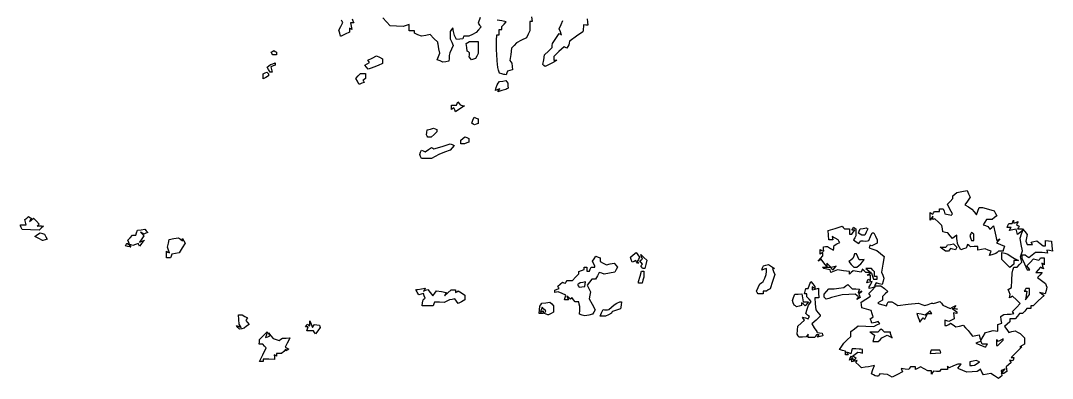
# Model space of a CAD drawing. Extents: x 0 to 4532, y 0 to 2620.
# Drawn here: x 793 to 1571, y 1022 to 1292 of the extents above; entities that cross this region are included whole.
import ezdxf

# ---------------------------------------------------------------- set-up
doc = ezdxf.new("R2010")
doc.units = 0
doc.layers.add('Layer_1', color=7, linetype='CONTINUOUS')

msp = doc.modelspace()

# ---------------------------------------------------------------- linework, layer by layer
at = {"layer": 'Layer_1', "color": 7}
for points in [[(1043.026156, 1293.225262), (1043.621658, 1291.673259), (1044.217246, 1290.121361), (1042.993642, 1290.121361), (1041.770039, 1290.121361), (1042.242234, 1287.651658), (1042.714345, 1285.181859), (1041.858735, 1285.710659), (1041.003239, 1286.239358), (1041.003239, 1284.753657), (1041.003239, 1283.267857), (1037.849638, 1281.694557), (1034.695952, 1280.121357), (1034.466345, 1280.121357), (1034.236739, 1280.121357), (1033.656345, 1282.340758), (1033.075951, 1284.560258), (1034.523633, 1287.462258), (1035.971344, 1290.364259), (1035.428339, 1291.24286), (1034.885448, 1292.12136)], [(1139.50066, 1294.118374), (1137.99087, 1289.839274), (1139.134282, 1288.461573), (1140.277665, 1287.083873), (1138.392086, 1285.000271), (1136.506366, 1282.916571), (1133.803672, 1281.518971), (1131.100978, 1280.121371), (1129.134669, 1280.121371), (1127.16836, 1280.121371), (1126.834977, 1279.15087), (1126.501679, 1278.18027), (1124.143168, 1277.900859), (1121.784657, 1277.621363), (1120.952773, 1279.121364), (1120.120776, 1280.621366), (1119.492562, 1283.569166), (1118.864262, 1286.517068), (1117.948275, 1285.069167), (1117.032259, 1283.621366), (1117.018085, 1280.918465), (1117.003912, 1278.215465), (1118.164416, 1275.668464), (1119.324921, 1273.121362), (1117.9559, 1270.371363), (1116.586822, 1267.621362), (1116.410791, 1266.621361), (1116.234759, 1265.62136), (1116.119389, 1263.440961), (1116.004019, 1261.26046), (1113.754018, 1260.901858), (1111.504017, 1260.54336), (1109.327122, 1261.45956), (1107.150227, 1262.375761), (1108.099323, 1264.871962), (1109.048335, 1267.36816), (1108.418731, 1270.724563), (1107.789015, 1274.081062), (1107.675345, 1274.851162), (1107.561676, 1275.621364), (1104.658459, 1278.459265), (1101.755271, 1281.297265), (1098.483465, 1280.683464), (1095.211773, 1280.069664), (1092.607951, 1281.256066), (1090.004159, 1282.442366), (1090.004159, 1283.281866), (1090.004159, 1284.121366), (1088.004145, 1284.121366), (1086.00416, 1284.121366), (1086.00416, 1286.596568), (1086.00416, 1289.071867), (1083.75416, 1288.302368), (1081.504159, 1287.532767), (1076.596649, 1287.731363), (1071.689167, 1287.929958), (1068.900952, 1290.913361), (1066.112765, 1293.896662)], [(1178.313746, 1294.611152), (1178.881753, 1291.111151), (1177.944562, 1291.111151), (1177.007456, 1291.111151), (1177.007456, 1287.658251), (1177.007456, 1284.205249), (1175.810356, 1281.577949), (1174.61337, 1278.950747), (1170.848563, 1277.030047), (1167.083755, 1275.109447), (1165.174649, 1273.060247), (1163.265543, 1271.011146), (1162.641467, 1266.457643), (1162.017363, 1261.904143), (1162.699747, 1260.799941), (1163.382245, 1259.695741), (1163.638214, 1257.295042), (1163.894182, 1254.894241), (1162.019971, 1254.404139), (1160.145788, 1253.91404), (1159.608083, 1252.512639), (1159.070294, 1251.111139), (1158.288896, 1251.227132), (1157.507469, 1251.343126), (1155.860085, 1251.780725), (1155.852375, 1251.788483), (1154.205077, 1252.225983), (1153.493184, 1254.422482), (1152.781376, 1256.618885), (1152.433083, 1261.618884), (1152.08479, 1266.618886), (1151.978207, 1269.618889), (1151.871624, 1272.618889), (1151.972254, 1276.868889), (1152.072884, 1281.118892), (1153.036381, 1281.118892), (1153.999877, 1281.118892), (1153.999877, 1283.118894), (1153.999877, 1285.118893), (1154.999884, 1285.118893), (1155.999862, 1285.118893), (1155.999862, 1286.290194), (1155.999862, 1287.461394), (1157.59727, 1289.226593), (1159.194764, 1290.991694), (1155.847273, 1291.620095), (1152.499867, 1292.248497)], [(1220.283665, 1293.111578), (1220.544169, 1290.739677), (1220.804673, 1288.367877), (1219.182178, 1288.489682), (1217.559768, 1288.611571), (1217.436745, 1287.11157), (1217.313438, 1285.611568), (1217.161217, 1284.531069), (1217.008997, 1283.45057), (1212.258979, 1280.107668), (1207.50899, 1276.764767), (1207.183998, 1276.529775), (1206.858893, 1276.294867), (1206.655648, 1274.953167), (1206.452688, 1273.611566), (1205.661708, 1272.345267), (1204.8707, 1271.078965), (1203.951906, 1271.646764), (1203.033112, 1272.214567), (1199.02101, 1268.502464), (1195.008908, 1264.790264), (1195.008908, 1263.450962), (1195.008908, 1262.111563), (1196.258902, 1262.096539), (1197.508896, 1262.081516), (1195.008908, 1260.636115), (1192.508891, 1259.190616), (1190.508906, 1258.255315), (1188.508893, 1257.320015), (1187.689198, 1258.085217), (1186.86939, 1258.850515), (1187.537686, 1262.412617), (1188.205897, 1265.974719), (1191.079605, 1268.792819), (1193.953285, 1271.611019), (1193.981632, 1273.128922), (1194.009978, 1274.646722), (1196.563569, 1278.404723), (1199.117274, 1282.162722), (1200.060588, 1281.579723), (1201.003987, 1280.996724), (1200.110279, 1283.347122), (1199.216685, 1285.697424), (1200.545766, 1288.858324), (1201.87479, 1292.019126)]]:
    msp.add_lwpolyline(points, dxfattribs=at)
for points in [[(1132.261568, 1263.428288), (1131.377073, 1264.618887), (1131.472033, 1266.118886), (1131.566994, 1267.618887), (1130.65849, 1268.255189), (1129.749986, 1268.891488), (1129.437891, 1271.73499), (1129.125796, 1274.578489), (1130.31289, 1275.333389), (1131.500096, 1276.08829), (1134.750104, 1276.103313), (1138.000083, 1276.118337), (1138.000083, 1271.552637), (1138.000083, 1266.986835), (1137.027884, 1265.170235), (1136.055685, 1263.353634), (1134.601001, 1262.795433), (1133.146289, 1262.237234), (1132.261908, 1263.427735)], [(982.542423, 1267.049775), (981.967131, 1267.980676), (982.983437, 1268.608777), (983.999743, 1269.236875), (984.99975, 1268.618877), (985.999728, 1268.000876), (985.999728, 1267.059875), (985.999728, 1266.118875), (984.558735, 1266.118875), (983.117743, 1266.118875)], [(1053.838462, 1256.813183), (1052.59425, 1258.312485), (1054.318056, 1259.277084), (1056.041861, 1260.241785), (1055.488056, 1261.137785), (1054.934364, 1262.033687), (1058.105654, 1263.673686), (1061.276971, 1265.313585), (1063.638374, 1264.237687), (1065.999748, 1263.161785), (1065.999748, 1261.359585), (1065.999748, 1259.557385), (1062.749769, 1258.173584), (1059.499761, 1256.789885), (1057.29126, 1256.051984), (1055.082645, 1255.313984)], [(975.999747, 1249.976682), (975.999747, 1251.904882), (977.401933, 1252.442983), (978.804233, 1252.981084), (979.401946, 1252.383283), (979.999745, 1251.785583), (979.999745, 1250.987384), (979.999745, 1250.189283), (977.999732, 1249.118881), (975.999747, 1248.048482)], [(980.055928, 1255.013883), (979.041748, 1256.908884), (980.270737, 1257.858683), (981.499726, 1258.808383), (983.249724, 1259.432286), (984.99975, 1260.056084), (984.99975, 1259.194485), (984.99975, 1258.332886), (983.38624, 1257.713685), (981.772845, 1257.094584), (982.292634, 1255.106684), (982.812536, 1253.118882), (981.941336, 1253.118882), (981.070136, 1253.118882)], [(1046.95526, 1246.202081), (1045.840365, 1248.285282), (1047.575055, 1250.202082), (1049.309745, 1252.118884), (1051.15476, 1252.118884), (1052.999747, 1252.118884), (1052.999747, 1250.177882), (1052.999747, 1248.236881), (1051.983469, 1247.608783), (1050.967163, 1246.980682), (1051.477655, 1246.154581), (1051.98826, 1245.328479), (1050.412253, 1244.723679), (1048.836161, 1244.118879), (1048.453143, 1244.118879), (1048.070154, 1244.118879)], [(1153.644582, 1239.353078), (1154.327874, 1240.458778), (1152.776982, 1239.863678), (1151.226175, 1239.268478), (1151.757388, 1241.443679), (1152.288686, 1243.618879), (1153.174796, 1244.75818), (1154.060879, 1245.897382), (1156.554177, 1246.374081), (1159.047475, 1246.850682), (1159.726288, 1245.752381), (1160.405101, 1244.65408), (1160.538613, 1242.844079), (1160.671841, 1241.03418), (1159.803249, 1240.49738), (1158.934742, 1239.96058), (1155.947931, 1239.103978), (1152.961234, 1238.247379)], [(1120.355882, 1224.633175), (1119.790171, 1226.107376), (1118.894962, 1225.554076), (1117.99978, 1225.000874), (1117.99978, 1226.559873), (1117.99978, 1228.118875), (1119.916483, 1228.118875), (1121.833073, 1228.118875), (1122.340276, 1229.368875), (1122.847479, 1230.618875), (1123.673666, 1229.484577), (1124.499767, 1228.350276), (1126.106784, 1227.984575), (1127.713689, 1227.618875), (1124.317669, 1225.388974), (1120.921564, 1223.159074)], [(1134.284967, 1213.961372), (1133.251568, 1214.618871), (1134.087278, 1216.852173), (1134.922989, 1219.085574), (1136.46138, 1218.495273), (1137.999771, 1217.904872), (1137.999771, 1216.118872), (1137.999771, 1214.332872), (1136.659068, 1213.818369), (1135.318394, 1213.30387)], [(1099.618968, 1204.925967), (1099.120184, 1205.733169), (1099.401947, 1207.652568), (1099.683711, 1209.572069), (1102.0918, 1210.17777), (1104.499918, 1210.78337), (1105.749912, 1210.34417), (1106.999906, 1209.904871), (1106.999906, 1209.050868), (1106.999906, 1208.196769), (1104.811303, 1206.157867), (1102.622815, 1204.118866), (1101.370411, 1204.118866), (1100.117922, 1204.118866)], [(1094.638182, 1189.618864), (1094.062579, 1191.118863), (1094.660179, 1192.676365), (1095.257864, 1194.233765), (1096.681169, 1193.687565), (1098.104558, 1193.141465), (1100.508168, 1194.716364), (1102.911778, 1196.291265), (1103.779464, 1195.755066), (1104.647064, 1195.218765), (1110.818175, 1197.139465), (1116.989285, 1199.060167), (1118.537683, 1198.465966), (1120.08608, 1197.871765), (1118.513276, 1196.133865), (1116.940473, 1194.395864), (1112.720166, 1192.677765), (1108.499774, 1190.959663), (1105.668784, 1189.539264), (1102.837681, 1188.118862), (1099.025676, 1188.118862), (1095.213757, 1188.118862)], [(1124.99977, 1200.496466), (1124.99977, 1201.873968), (1126.487081, 1203.108267), (1127.974278, 1204.342667), (1129.487072, 1203.762169), (1130.999781, 1203.181667), (1130.999781, 1201.757266), (1130.999781, 1200.332867), (1129.417992, 1199.725867), (1127.836174, 1199.118867), (1126.417972, 1199.118867), (1124.99977, 1199.118867)], [(1524.329494, 1116.535524), (1524.961694, 1118.182924), (1522.680192, 1119.050422), (1520.398698, 1119.917824), (1517.699293, 1119.401822), (1514.999887, 1118.885723), (1514.999887, 1120.298823), (1514.999887, 1121.711824), (1512.249883, 1121.609011), (1509.499879, 1121.506113), (1508.366701, 1122.338014), (1507.233494, 1123.169912), (1506.701289, 1121.783211), (1506.169198, 1120.396412), (1504.071389, 1119.847913), (1501.973694, 1119.299313), (1500.782972, 1121.459112), (1499.592392, 1123.618914), (1499.448392, 1124.618912), (1499.304392, 1125.618913), (1499.152172, 1127.991314), (1498.999951, 1130.363814), (1497.385336, 1129.023814), (1495.77075, 1127.683815), (1494.06194, 1129.794016), (1492.353243, 1131.904215), (1490.426534, 1132.271815), (1488.499938, 1132.639315), (1488.170836, 1135.129116), (1487.841648, 1137.618916), (1485.190545, 1140.118919), (1482.539442, 1142.618918), (1481.76975, 1142.368931), (1480.999945, 1142.118943), (1480.985772, 1143.368946), (1480.971599, 1144.618946), (1480.002206, 1143.118944), (1479.032814, 1141.618946), (1479.018641, 1144.427944), (1479.004467, 1147.236946), (1479.935394, 1146.661646), (1480.866292, 1146.086346), (1481.494393, 1147.102646), (1482.122494, 1148.118946), (1484.06349, 1148.118946), (1486.004485, 1148.118946), (1486.004485, 1149.118933), (1486.004485, 1150.118934), (1487.437088, 1150.118934), (1488.86969, 1150.118934), (1489.469472, 1148.229333), (1490.069199, 1146.339732), (1492.513288, 1145.872531), (1494.95749, 1145.405231), (1495.353292, 1145.801132), (1495.749093, 1146.196931), (1493.885398, 1149.852534), (1492.02159, 1153.508233), (1494.013099, 1155.628036), (1496.004495, 1157.747835), (1496.004495, 1158.810935), (1496.004495, 1159.874036), (1497.522788, 1161.134135), (1499.041082, 1162.394136), (1502.931096, 1163.105536), (1506.821081, 1163.816836), (1507.971182, 1161.292535), (1509.121397, 1158.768336), (1507.054288, 1155.972335), (1504.987093, 1153.176435), (1507.7458, 1151.462134), (1510.504478, 1149.747734), (1512.188598, 1147.694931), (1513.87269, 1145.642131), (1514.913884, 1148.380533), (1515.954993, 1151.118932), (1517.229705, 1151.103908), (1518.504502, 1151.088885), (1522.863282, 1149.785384), (1527.221996, 1148.481883), (1528.253096, 1146.639485), (1529.284196, 1144.796984), (1527.453195, 1143.458183), (1525.622195, 1142.119283), (1523.553887, 1142.119283), (1521.485587, 1142.119283), (1520.222383, 1140.096582), (1518.95918, 1138.07388), (1520.731883, 1137.419482), (1522.5045, 1136.76518), (1523.178296, 1135.75648), (1523.852091, 1134.747879), (1525.346095, 1135.987881), (1526.840194, 1137.22778), (1527.995996, 1131.660078), (1529.151897, 1126.092376), (1530.328196, 1126.797778), (1531.504498, 1127.503177), (1530.238295, 1125.939277), (1528.972095, 1124.375377), (1532.040498, 1123.104375), (1535.108799, 1121.833475), (1534.556599, 1120.394575), (1534.004497, 1118.955674), (1534.004497, 1118.537476), (1534.004497, 1118.119275), (1532.204497, 1118.119275), (1530.404496, 1118.119275), (1529.454495, 1117.231673), (1528.504495, 1116.344074), (1526.103195, 1115.616273), (1523.701997, 1114.888475), (1524.334095, 1116.535875)], [(793.516765, 1135.950724), (792.999668, 1137.282523), (792.999668, 1137.700724), (792.999668, 1138.118922), (795.116299, 1138.118922), (797.23293, 1138.118922), (796.719547, 1140.082125), (796.206164, 1142.045424), (797.559112, 1143.168225), (798.912061, 1144.291124), (799.97219, 1143.635924), (801.032291, 1142.980724), (800.324027, 1141.799824), (799.615762, 1140.618925), (801.145139, 1141.856424), (802.674516, 1143.093926), (804.846252, 1140.782223), (807.017988, 1138.470524), (806.258841, 1137.711422), (805.499695, 1136.952224), (806.499673, 1137.154023), (807.499679, 1137.355736), (808.821107, 1137.237333), (810.142534, 1137.11893), (808.588949, 1135.565328), (807.035364, 1134.011726), (800.534613, 1134.315328), (794.033861, 1134.618928)], [(1527.577594, 1024.193104), (1524.655294, 1025.999993), (1521.919798, 1025.452906), (1519.184279, 1024.905791), (1518.022386, 1027.076903), (1516.860379, 1029.247988), (1515.680202, 1028.353883), (1514.499884, 1027.459808), (1510.562985, 1027.245508), (1506.626086, 1027.031209), (1503.562995, 1028.247698), (1500.499876, 1029.464214), (1500.107391, 1029.767408), (1499.714877, 1030.070715), (1500.979782, 1031.59482), (1502.244799, 1033.119009), (1501.090191, 1033.119009), (1499.935696, 1033.119009), (1496.549286, 1031.704095), (1493.162989, 1030.28921), (1492.581489, 1030.870823), (1491.999876, 1031.452322), (1491.999876, 1030.285695), (1491.999876, 1029.119011), (1489.558877, 1029.119011), (1487.117878, 1029.119011), (1486.601292, 1028.283017), (1486.084593, 1027.446995), (1483.792186, 1027.63153), (1481.499892, 1027.815782), (1480.76518, 1026.717385), (1480.030468, 1025.618903), (1480.016295, 1026.868897), (1480.002121, 1028.118891), (1478.616433, 1028.118891), (1477.230716, 1028.118891), (1474.446724, 1029.563285), (1471.662733, 1031.007594), (1469.83243, 1030.028082), (1468.002127, 1029.048485), (1468.002127, 1030.083698), (1468.002127, 1031.118883), (1466.061131, 1031.118883), (1464.120107, 1031.118883), (1463.442711, 1030.022782), (1462.765316, 1028.926709), (1459.987419, 1029.334388), (1457.209522, 1029.742095), (1457.662725, 1028.561096), (1458.115815, 1027.380097), (1454.238614, 1025.359193), (1450.361412, 1023.338288), (1448.580007, 1024.33529), (1446.798517, 1025.332207), (1443.842717, 1025.536868), (1440.886918, 1025.74153), (1440.385526, 1024.930226), (1439.884105, 1024.118921), (1438.6931, 1024.133095), (1437.502123, 1024.147268), (1436.116803, 1025.024591), (1434.731625, 1025.901886), (1435.817124, 1029.015887), (1436.902624, 1032.129774), (1434.7024, 1031.633683), (1432.502119, 1031.137478), (1429.85042, 1030.711175), (1427.198807, 1030.284788), (1425.078321, 1032.260367), (1422.957807, 1034.235888), (1423.481309, 1035.083079), (1424.004897, 1035.930185), (1422.003495, 1035.406768), (1420.002121, 1034.883378), (1420.002121, 1036.059076), (1420.002121, 1037.234689), (1419.013594, 1036.623795), (1418.025011, 1036.012787), (1418.662495, 1037.674173), (1419.300121, 1039.335588), (1420.212593, 1037.705071), (1421.125009, 1036.074582), (1422.170314, 1036.720683), (1423.215618, 1037.366671), (1421.858899, 1038.26069), (1420.502096, 1039.154681), (1422.502109, 1040.683576), (1424.502122, 1042.212471), (1426.25212, 1041.75819), (1428.002117, 1041.303881), (1428.002117, 1042.710291), (1428.002117, 1044.116673), (1426.752123, 1044.272862), (1425.5021, 1044.429051), (1422.812418, 1044.55746), (1420.122707, 1044.68587), (1419.621995, 1042.771491), (1419.121396, 1040.857084), (1417.509814, 1041.475576), (1415.898204, 1042.093982), (1416.509213, 1041.105371), (1417.120107, 1040.116873), (1416.061112, 1040.116873), (1415.002116, 1040.116873), (1415.002116, 1041.500294), (1415.002116, 1042.883573), (1412.851498, 1043.445995), (1410.700993, 1044.008389), (1412.331992, 1046.497691), (1413.963105, 1048.986992), (1416.482595, 1051.506483), (1419.002114, 1054.025974), (1419.002114, 1055.883376), (1419.002114, 1057.740778), (1421.785312, 1059.798476), (1424.568595, 1061.856175), (1430.485409, 1061.649812), (1436.402224, 1061.443167), (1438.687006, 1062.628474), (1440.971816, 1063.813867), (1440.338499, 1064.447268), (1439.705211, 1065.080585), (1437.362999, 1064.492679), (1435.020702, 1063.904887), (1434.3657, 1065.611883), (1433.710698, 1067.318774), (1434.8877, 1068.046275), (1436.064617, 1068.773676), (1435.208412, 1071.088276), (1434.352207, 1073.402977), (1430.927104, 1074.509977), (1427.502114, 1075.616978), (1427.197616, 1077.751778), (1426.893203, 1079.886579), (1430.453916, 1082.087181), (1434.014601, 1084.287779), (1433.403621, 1085.276379), (1432.792613, 1086.265081), (1435.147297, 1088.81518), (1437.502123, 1091.365381), (1435.252123, 1090.673781), (1433.002122, 1089.982181), (1433.002122, 1090.616714), (1433.002122, 1091.249816), (1434.115599, 1093.330316), (1435.229105, 1095.410915), (1433.190399, 1094.877815), (1431.151721, 1094.344717), (1431.681715, 1095.725717), (1432.211709, 1097.106816), (1433.106919, 1096.553516), (1434.0021, 1096.000315), (1434.0021, 1098.059317), (1434.0021, 1100.118316), (1432.752106, 1100.13334), (1431.502112, 1100.148364), (1433.002122, 1101.117762), (1434.502103, 1102.087163), (1432.452115, 1102.102186), (1430.402099, 1102.11721), (1429.0771, 1103.36721), (1427.752101, 1104.61721), (1427.3527, 1103.54401), (1426.953298, 1102.470809), (1423.9685, 1102.908808), (1420.983816, 1103.346908), (1419.492905, 1102.109607), (1418.002107, 1100.872307), (1418.002107, 1101.858809), (1418.002107, 1102.845408), (1413.512991, 1103.460708), (1409.02379, 1104.07601), (1406.579616, 1103.146708), (1404.135413, 1102.217409), (1403.81541, 1103.177209), (1403.495492, 1104.137009), (1401.11351, 1104.595709), (1398.7315, 1105.05451), (1398.200088, 1105.585811), (1397.668791, 1106.117211), (1400.63539, 1106.117211), (1403.602103, 1106.117211), (1404.644516, 1105.074809), (1405.6869, 1104.032411), (1406.901603, 1105.496109), (1408.116391, 1106.959909), (1406.208305, 1106.460909), (1404.300305, 1105.961909), (1402.651192, 1107.61101), (1401.002108, 1109.260111), (1400.970077, 1107.93861), (1400.938045, 1106.617209), (1398.882643, 1109.372411), (1396.827156, 1112.127512), (1395.664242, 1111.450511), (1394.501442, 1110.77341), (1396.251439, 1112.774013), (1398.001436, 1114.774712), (1398.001436, 1116.005014), (1398.001436, 1117.235214), (1397.00143, 1116.617213), (1396.001452, 1115.999214), (1396.001452, 1117.665122), (1396.001452, 1119.331123), (1397.377134, 1118.803224), (1398.752845, 1118.275322), (1398.62727, 1119.922124), (1398.501695, 1121.568923), (1400.001705, 1121.637919), (1401.501686, 1121.706914), (1403.751687, 1120.297012), (1406.001688, 1118.887013), (1406.126696, 1119.502012), (1406.251704, 1120.117012), (1406.376712, 1121.337511), (1406.50172, 1122.557912), (1408.68023, 1123.644114), (1410.858826, 1124.730215), (1410.18024, 1125.673614), (1409.501739, 1126.617015), (1407.248139, 1127.877716), (1404.994623, 1129.138416), (1405.24804, 1127.877716), (1405.501741, 1126.617015), (1404.001731, 1126.617015), (1402.501721, 1126.617015), (1402.204424, 1130.148616), (1401.907041, 1133.680317), (1407.204428, 1135.320917), (1412.501731, 1136.961618), (1413.451734, 1136.039318), (1414.401738, 1135.117018), (1416.201738, 1135.117018), (1418.001739, 1135.117018), (1418.001739, 1133.117016), (1418.001739, 1131.117017), (1418.879346, 1131.117017), (1419.756839, 1131.117017), (1421.001731, 1132.617015), (1422.246622, 1134.117017), (1421.065142, 1134.117017), (1419.883746, 1134.117017), (1420.511847, 1135.133317), (1421.139948, 1136.149617), (1422.070846, 1135.574317), (1423.001744, 1134.999017), (1422.987571, 1132.308016), (1422.973397, 1129.617015), (1422.054802, 1128.164914), (1421.136093, 1126.712815), (1423.178909, 1125.281914), (1425.221697, 1123.851114), (1425.862809, 1124.877614), (1426.504006, 1125.904014), (1428.50402, 1125.873003), (1430.504004, 1125.841992), (1431.632704, 1125.979103), (1432.761404, 1126.116215), (1434.003999, 1129.116215), (1435.246623, 1132.116215), (1435.87532, 1132.106294), (1436.504016, 1132.096373), (1437.75401, 1129.404771), (1439.004004, 1126.713271), (1439.004004, 1125.447769), (1439.004004, 1124.182368), (1437.044498, 1123.133668), (1435.08502, 1122.084968), (1434.294522, 1122.348477), (1433.503996, 1122.611985), (1433.269004, 1121.611985), (1433.034012, 1120.611986), (1435.837704, 1119.611985), (1438.641509, 1118.611984), (1441.398912, 1116.408183), (1444.156399, 1114.204282), (1443.260708, 1108.286382), (1442.365016, 1102.368479), (1443.182812, 1100.157678), (1444.000721, 1097.946779), (1443.395807, 1095.537077), (1442.791007, 1093.127276), (1440.506622, 1093.700677), (1438.222209, 1094.274077), (1437.554111, 1093.192977), (1436.886013, 1092.111976), (1439.310118, 1092.111976), (1441.734307, 1092.111976), (1444.429121, 1089.992176), (1447.124019, 1087.872476), (1445.064025, 1085.953276), (1443.004002, 1084.034072), (1443.004002, 1082.622674), (1443.004002, 1081.211374), (1441.26231, 1080.236672), (1439.520703, 1079.261973), (1440.012316, 1078.827671), (1440.504014, 1078.393372), (1443.276015, 1077.728072), (1446.047902, 1077.062871), (1446.632917, 1078.587373), (1447.218016, 1080.111973), (1448.646225, 1080.111973), (1450.074405, 1080.111973), (1452.289227, 1078.736971), (1454.504022, 1077.361972), (1462.372122, 1078.167272), (1470.240222, 1078.972672), (1472.622119, 1078.067073), (1475.004016, 1077.161472), (1477.538728, 1078.125172), (1480.073413, 1079.088873), (1480.788736, 1078.902268), (1481.50403, 1078.715663), (1483.927823, 1079.536364), (1486.351616, 1080.357065), (1487.427818, 1078.972363), (1488.50402, 1077.587565), (1491.311114, 1076.345162), (1494.118321, 1075.102762), (1496.181831, 1076.207163), (1498.245425, 1077.311464), (1497.61242, 1076.287462), (1496.979528, 1075.263361), (1498.241825, 1074.831163), (1499.504036, 1074.398961), (1497.504023, 1074.705764), (1495.504038, 1075.012464), (1497.254036, 1073.701961), (1499.004033, 1072.391462), (1499.004033, 1071.751761), (1499.004033, 1071.111962), (1497.754039, 1071.361949), (1496.504016, 1071.611937), (1496.806218, 1069.425035), (1497.108335, 1067.238134), (1495.128618, 1066.178634), (1493.148929, 1065.119136), (1491.576437, 1065.722547), (1490.00403, 1066.325933), (1490.00403, 1064.218938), (1490.00403, 1062.111945), (1490.754021, 1062.126118), (1491.50404, 1062.140291), (1492.941914, 1063.050099), (1494.379732, 1063.959908), (1496.337226, 1062.588902), (1498.294634, 1061.217812), (1501.045234, 1061.767904), (1503.79572, 1062.317995), (1505.649834, 1060.364215), (1507.504033, 1058.410293), (1509.19643, 1056.315801), (1510.888941, 1054.221309), (1513.376938, 1054.672415), (1515.864823, 1055.123605), (1516.533941, 1053.015564), (1517.202946, 1050.907579), (1519.008332, 1053.876361), (1520.813747, 1056.845115), (1523.658939, 1057.636406), (1526.504037, 1058.427613), (1528.254037, 1058.205943), (1530.004037, 1057.984274), (1530.004037, 1060.440184), (1530.004037, 1062.89598), (1531.52764, 1063.480682), (1533.05124, 1064.0653), (1532.59684, 1066.571374), (1532.142339, 1069.077474), (1533.323238, 1069.810176), (1534.504039, 1070.542875), (1537.004041, 1070.696371), (1539.50404, 1070.849868), (1540.813041, 1070.979864), (1542.122041, 1071.109975), (1541.598742, 1071.956675), (1541.07554, 1072.803376), (1544.006542, 1075.801377), (1546.937643, 1078.799379), (1544.052143, 1081.563879), (1541.166541, 1084.328479), (1540.018441, 1083.618879), (1538.870242, 1082.909279), (1539.094831, 1084.25958), (1539.31942, 1085.60998), (1538.516022, 1087.46088), (1537.71262, 1089.311782), (1538.970722, 1090.089382), (1540.22882, 1090.86688), (1540.468518, 1096.238482), (1540.708329, 1101.609984), (1541.42353, 1103.859985), (1542.13883, 1106.109985), (1543.416431, 1106.109985), (1544.694032, 1106.109985), (1546.439131, 1108.038288), (1548.184332, 1109.966687), (1547.572732, 1111.893387), (1546.96123, 1113.820088), (1547.809532, 1116.11309), (1548.657732, 1118.40609), (1547.710932, 1123.19459), (1546.764132, 1127.982992), (1547.887032, 1131.204193), (1549.009931, 1134.425296), (1546.964031, 1132.573795), (1544.91813, 1130.722295), (1544.384531, 1132.762895), (1543.850931, 1134.803395), (1541.27883, 1134.311694), (1538.70683, 1133.819994), (1539.414429, 1134.964995), (1540.12203, 1136.109994), (1538.594428, 1136.109994), (1537.066828, 1136.109994), (1537.642429, 1137.609996), (1538.218029, 1139.109997), (1539.52773, 1139.109997), (1540.837331, 1139.109997), (1541.341731, 1140.359997), (1541.84613, 1141.609997), (1541.925132, 1140.391396), (1542.004134, 1139.172796), (1543.668133, 1139.811297), (1545.332233, 1140.449898), (1544.651835, 1139.348998), (1543.971534, 1138.248197), (1545.004134, 1137.609996), (1546.036733, 1136.971795), (1545.461433, 1136.040894), (1544.886133, 1135.109996), (1546.722834, 1135.109996), (1548.559634, 1135.109996), (1550.375435, 1132.989394), (1552.191136, 1130.868693), (1551.700635, 1128.302694), (1551.210136, 1125.736792), (1551.714136, 1124.423393), (1552.218136, 1123.10999), (1554.170136, 1123.10999), (1556.122136, 1123.10999), (1555.574437, 1123.996291), (1555.026636, 1124.882591), (1557.173938, 1125.444191), (1559.321239, 1126.005692), (1561.797538, 1124.057791), (1564.27384, 1122.109992), (1565.139039, 1122.109992), (1566.004139, 1122.109992), (1566.004139, 1124.17959), (1566.004139, 1126.249092), (1568.25414, 1125.929593), (1570.504141, 1125.609993), (1570.811743, 1121.906292), (1571.119341, 1118.202591), (1569.08224, 1118.594991), (1567.045042, 1118.987289), (1567.274648, 1117.798591), (1567.504141, 1116.60999), (1565.504139, 1116.92539), (1563.50414, 1117.24069), (1561.004138, 1117.170703), (1558.504138, 1117.100715), (1555.916936, 1115.195615), (1553.329635, 1113.290514), (1551.916935, 1114.184814), (1550.504136, 1115.079113), (1549.254136, 1115.094137), (1548.004134, 1115.109161), (1548.004134, 1114.054258), (1548.004134, 1112.999458), (1550.029134, 1108.554259), (1552.054135, 1104.109156), (1553.151537, 1104.109156), (1554.249036, 1104.109156), (1552.997837, 1105.616757), (1551.746635, 1107.124358), (1554.359737, 1109.737457), (1556.972836, 1112.350559), (1558.987539, 1111.82376), (1561.002139, 1111.296958), (1561.562138, 1112.203058), (1562.122139, 1113.109159), (1563.56314, 1113.109159), (1565.004139, 1113.109159), (1565.004139, 1110.550159), (1565.004139, 1107.991156), (1564.09744, 1108.551557), (1563.190639, 1109.111958), (1563.754938, 1106.954157), (1564.31914, 1104.796456), (1563.29534, 1105.429157), (1562.27144, 1106.061958), (1560.482838, 1104.085557), (1558.694139, 1102.109157), (1561.004138, 1102.109157), (1563.314139, 1102.109157), (1561.582539, 1100.195756), (1559.850839, 1098.282356), (1562.878939, 1096.043654), (1565.906939, 1093.804952), (1566.454641, 1092.377551), (1567.00234, 1090.950253), (1566.38714, 1088.499151), (1565.772039, 1086.048052), (1563.63804, 1086.598552), (1561.504138, 1087.149051), (1563.195438, 1085.92125), (1564.88664, 1084.693451), (1560.779038, 1080.901349), (1556.671338, 1077.109147), (1555.837736, 1077.109147), (1555.004137, 1077.109147), (1555.004137, 1076.109149), (1555.004137, 1075.109148), (1553.494337, 1075.109148), (1551.984536, 1075.109148), (1550.272134, 1073.109146), (1548.559634, 1071.109147), (1547.504136, 1071.109147), (1546.448635, 1071.109147), (1544.736135, 1069.109145), (1543.023733, 1067.109146), (1541.013932, 1067.109146), (1539.004134, 1067.109146), (1539.004134, 1065.976447), (1539.004134, 1064.84375), (1537.043233, 1063.143047), (1535.082431, 1061.44243), (1536.656031, 1059.195632), (1538.229731, 1056.948948), (1540.637431, 1057.553238), (1543.045132, 1058.157556), (1544.946633, 1057.139946), (1546.848134, 1056.122251), (1548.426136, 1054.544232), (1550.004136, 1052.966241), (1550.004136, 1050.587434), (1550.004136, 1048.208542), (1548.254135, 1047.189231), (1546.504135, 1046.169949), (1547.292734, 1046.139902), (1548.081434, 1046.109855), (1544.121235, 1042.109856), (1540.160933, 1038.109858), (1541.165931, 1038.109858), (1542.170833, 1038.109858), (1541.712434, 1036.859864), (1541.254131, 1035.609842), (1540.054832, 1035.884802), (1538.855431, 1036.15948), (1539.406231, 1035.268267), (1539.956932, 1034.377167), (1538.078732, 1032.677371), (1536.200532, 1030.977576), (1536.460639, 1029.293767), (1536.720831, 1027.609874), (1535.61253, 1026.875162), (1534.504132, 1026.140478), (1533.63173, 1026.126305), (1532.759231, 1026.112131), (1534.13173, 1027.774708), (1535.50413, 1029.437314), (1534.004132, 1028.91452), (1532.50413, 1028.391613), (1532.724921, 1026.350128), (1532.945711, 1024.308531), (1531.724911, 1023.344014), (1530.504111, 1022.379412), (1527.581809, 1024.186329)], [(806.663827, 1127.820725), (803.827962, 1129.310326), (805.832595, 1130.714426), (807.837172, 1132.118528), (809.446203, 1131.501026), (811.055233, 1130.883626), (812.009149, 1129.101226), (812.963064, 1127.318825), (811.399586, 1126.718926), (809.836109, 1126.118925), (809.668014, 1126.225026), (809.499919, 1126.331127)], [(873.737462, 1121.810625), (871.975218, 1122.270326), (872.556576, 1123.210924), (873.137905, 1124.151525), (874.23874, 1123.471224), (875.339575, 1122.790823), (874.645541, 1124.599526), (873.951477, 1126.408124), (875.63058, 1128.263525), (877.309683, 1130.118926), (878.587315, 1130.118926), (879.864919, 1130.118926), (880.465212, 1132.010228), (881.065505, 1133.901629), (883.856725, 1134.311227), (886.647944, 1134.720927), (887.77928, 1133.509827), (888.910616, 1132.298727), (887.364912, 1131.705628), (885.819236, 1131.112427), (884.659468, 1131.762426), (883.499701, 1132.412328), (884.68447, 1131.130827), (885.86921, 1129.849428), (884.308284, 1127.467126), (882.747357, 1125.084826), (884.623525, 1125.771426), (886.499721, 1126.458025), (884.525276, 1124.211724), (882.55086, 1121.965425), (882.208633, 1122.992126), (881.866434, 1124.018724), (879.683076, 1123.212423), (877.499718, 1122.406125), (876.110514, 1122.892224), (874.721311, 1123.378426), (875.419512, 1122.248623), (876.117743, 1121.118923), (875.808738, 1121.234917), (875.499705, 1121.350911)], [(902.999717, 1115.677921), (902.999717, 1118.236924), (904.106845, 1117.552722), (905.213973, 1116.868422), (904.532325, 1119.016123), (903.850678, 1121.163824), (904.497686, 1124.109725), (905.144694, 1127.055526), (908.583177, 1127.700525), (912.021631, 1128.345625), (913.510671, 1127.109827), (914.999711, 1125.874026), (915.030042, 1126.746524), (915.060373, 1127.618927), (916.061003, 1125.902225), (917.061633, 1124.185625), (914.780593, 1120.607822), (912.499553, 1117.030121), (909.81347, 1116.462322), (907.127416, 1115.894522), (906.594871, 1114.506722), (906.062326, 1113.118921), (904.530936, 1113.118921), (902.999547, 1113.118921), (902.999547, 1115.677921)], [(1426.215978, 1130.964221), (1424.932166, 1131.778822), (1425.533168, 1133.345123), (1426.134255, 1134.911423), (1428.543563, 1135.372022), (1430.952871, 1135.832624), (1431.409476, 1135.376022), (1431.866052, 1134.919423), (1430.772474, 1132.519121), (1429.678867, 1130.118921), (1428.589371, 1130.133944), (1427.499874, 1130.148968), (1426.215978, 1130.963668)], [(1511.999895, 1128.559927), (1511.999895, 1131.000926), (1511.068998, 1131.576226), (1510.1381, 1132.151527), (1509.504499, 1131.126328), (1508.870786, 1130.101025), (1509.502685, 1128.110026), (1510.134698, 1126.118925), (1511.067297, 1126.118925), (1511.999895, 1126.118925)], [(1488.558786, 1119.650724), (1486.617591, 1121.118923), (1488.749784, 1121.118923), (1490.881892, 1121.118923), (1491.426087, 1121.999523), (1491.970283, 1122.880123), (1494.288088, 1123.323224), (1496.60578, 1123.766225), (1497.854074, 1122.429925), (1499.102282, 1121.093723), (1498.550093, 1120.200223), (1497.997875, 1119.306722), (1496.111786, 1119.799923), (1494.225584, 1120.293123), (1493.553688, 1119.206024), (1492.881877, 1118.118923), (1491.690872, 1118.150926), (1490.499895, 1118.18293), (1488.558786, 1119.651129)], [(1216.491815, 1070.060064), (1214.483893, 1070.618966), (1214.631295, 1073.618966), (1214.778697, 1076.618966), (1214.32178, 1078.368966), (1213.864892, 1080.118966), (1212.554803, 1080.118966), (1211.244601, 1080.118966), (1209.979583, 1081.643167), (1208.714679, 1083.167269), (1208.199198, 1082.651768), (1207.68369, 1082.136367), (1206.318779, 1083.269069), (1204.953897, 1084.401868), (1205.519777, 1082.927069), (1206.085799, 1081.452268), (1204.6799, 1081.452268), (1203.274085, 1081.452268), (1203.748888, 1083.267768), (1204.223578, 1085.083368), (1201.361691, 1086.26147), (1198.49969, 1087.439671), (1197.249696, 1087.235463), (1195.999673, 1087.031255), (1195.999673, 1087.968157), (1195.999673, 1088.904956), (1197.563094, 1089.504855), (1199.126487, 1090.104857), (1198.614295, 1090.933557), (1198.102187, 1091.762158), (1199.848982, 1093.257857), (1201.595776, 1094.753558), (1202.706079, 1094.383458), (1203.816381, 1094.013358), (1204.467074, 1095.066157), (1205.117682, 1096.118959), (1207.104174, 1096.118959), (1209.090581, 1096.118959), (1211.545187, 1098.57346), (1213.999679, 1101.028059), (1213.999679, 1102.006117), (1213.999679, 1102.984119), (1215.999692, 1103.618918), (1217.999677, 1104.25372), (1217.999677, 1105.186319), (1217.999677, 1106.11892), (1218.999684, 1106.11892), (1219.99969, 1106.11892), (1219.99969, 1104.618919), (1219.99969, 1103.118917), (1221.031105, 1103.118917), (1222.062491, 1103.118917), (1222.638094, 1104.618919), (1223.213698, 1106.11892), (1224.6067, 1106.11892), (1225.999702, 1106.11892), (1225.999702, 1106.684619), (1225.999702, 1107.25042), (1225.090687, 1108.948921), (1224.181701, 1110.647319), (1225.5427, 1112.50852), (1226.903586, 1114.369822), (1228.4517, 1113.77572), (1229.9997, 1113.18172), (1229.9997, 1111.819321), (1229.9997, 1110.456922), (1232.381087, 1109.182419), (1234.762502, 1107.90792), (1237.721788, 1108.557921), (1240.680989, 1109.20782), (1241.909808, 1107.727319), (1243.138485, 1106.24672), (1242.082098, 1104.272919), (1241.025795, 1102.299118), (1237.054909, 1101.628216), (1233.083994, 1100.957417), (1231.217096, 1101.549918), (1229.350197, 1102.142419), (1228.00598, 1099.630718), (1226.661705, 1097.118917), (1225.24098, 1097.118917), (1223.820284, 1097.118917), (1222.007697, 1094.880417), (1220.194998, 1092.641916), (1221.502989, 1090.112414), (1222.811093, 1087.583013), (1222.302189, 1084.920812), (1221.7932, 1082.258611), (1224.109191, 1078.137809), (1226.425182, 1074.01701), (1225.36698, 1072.339508), (1224.308807, 1070.661908), (1221.404286, 1070.081508), (1218.499681, 1069.501109)], [(1257.526811, 1110.07522), (1256.935702, 1111.031621), (1255.596814, 1110.517821), (1254.257925, 1110.004022), (1253.567717, 1111.802721), (1252.877424, 1113.601421), (1255.067614, 1115.374923), (1257.257803, 1117.148422), (1258.537816, 1115.397923), (1259.817829, 1113.647322), (1258.944021, 1112.014622), (1258.070213, 1110.38192), (1258.701716, 1109.75042), (1259.333105, 1109.11892), (1258.725527, 1109.11892), (1258.117807, 1109.11892)], [(1261.458721, 1106.185418), (1260.799524, 1107.252019), (1261.39103, 1107.84342), (1261.982422, 1108.43492), (1260.942617, 1109.687919), (1259.902727, 1110.940821), (1260.907609, 1111.561921), (1261.91252, 1112.18302), (1261.317017, 1113.900921), (1260.721628, 1115.618921), (1262.965931, 1113.486022), (1265.210121, 1111.353022), (1264.525525, 1108.236019), (1263.84093, 1105.118919), (1262.979424, 1105.118919), (1262.117805, 1105.118919)], [(1425.107858, 1107.36892), (1426.59806, 1108.61892), (1427.834079, 1110.263621), (1429.07007, 1111.908422), (1427.295666, 1111.763629), (1425.521263, 1111.61892), (1424.523467, 1113.868921), (1423.525558, 1116.118921), (1422.731375, 1116.118921), (1421.937051, 1116.118921), (1421.280461, 1114.368921), (1420.623759, 1112.618921), (1419.07505, 1111.459222), (1417.526454, 1110.299519), (1419.418155, 1108.20922), (1421.309857, 1106.11892), (1422.463756, 1106.11892), (1423.617571, 1106.11892)], [(1536.024795, 1108.940221), (1532.999896, 1111.965121), (1532.999896, 1114.609421), (1532.999896, 1117.253724), (1535.249896, 1116.582222), (1537.499897, 1115.910623), (1539.999897, 1114.264822), (1542.499899, 1112.618921), (1543.999898, 1111.939221), (1545.499899, 1111.259521), (1543.749899, 1111.189533), (1541.999899, 1111.119517), (1541.999899, 1109.741916), (1541.999899, 1108.364417), (1540.524797, 1107.140116), (1539.049698, 1105.915917), (1536.024795, 1108.940817)], [(1348.546151, 1087.044014), (1347.974431, 1087.969013), (1349.216035, 1090.794016), (1350.457752, 1093.618914), (1351.784253, 1094.449616), (1353.110754, 1095.280315), (1354.186446, 1097.949616), (1355.262251, 1100.618918), (1355.414188, 1102.867419), (1355.565842, 1105.11592), (1353.789142, 1104.552018), (1352.012527, 1103.988119), (1352.598619, 1105.515418), (1353.184738, 1107.042819), (1355.081826, 1107.644918), (1356.978941, 1108.24702), (1359.211934, 1106.683021), (1361.444927, 1105.118919), (1360.747235, 1105.118919), (1360.04943, 1105.118919), (1360.890725, 1102.868919), (1361.731935, 1100.618918), (1359.964334, 1095.238716), (1358.19662, 1089.858514), (1356.848321, 1089.004013), (1355.499936, 1088.149514), (1354.249942, 1088.134491), (1352.999919, 1088.119467), (1352.999919, 1087.119469), (1352.999919, 1086.119468), (1351.058924, 1086.119468), (1349.117928, 1086.119468), (1348.546236, 1087.044569)], [(1438.999865, 1098.118915), (1438.999865, 1099.118916), (1437.999859, 1099.118916), (1436.999881, 1099.118916), (1436.999881, 1100.918917), (1436.999881, 1102.718918), (1435.799861, 1103.91892), (1434.59987, 1105.118919), (1432.549854, 1105.096809), (1430.499866, 1105.074699), (1432.643369, 1103.346996), (1434.786872, 1101.619197), (1435.460781, 1099.369196), (1436.134661, 1097.119195), (1437.567263, 1097.119195), (1438.999865, 1097.119195), (1438.999865, 1098.119196)], [(1258.999807, 1094.752914), (1258.999807, 1095.386917), (1260.158129, 1099.252916), (1261.316422, 1103.118917), (1262.158114, 1103.118917), (1262.999805, 1103.118917), (1262.985632, 1100.868917), (1262.971459, 1098.618916), (1262.368444, 1096.368915), (1261.765458, 1094.118914), (1260.382151, 1094.118914), (1258.998758, 1094.118914), (1258.998758, 1094.752914)], [(1096.186863, 1079.373667), (1096.49978, 1081.623668), (1097.283673, 1082.203568), (1098.067481, 1082.783568), (1097.395783, 1084.534169), (1096.723972, 1086.284771), (1095.018365, 1085.83877), (1093.312758, 1085.39277), (1092.147775, 1087.25827), (1090.982877, 1089.123672), (1091.741258, 1089.205678), (1092.499781, 1089.287685), (1095.337178, 1089.751285), (1098.174574, 1090.214985), (1097.535276, 1089.180586), (1096.895865, 1088.146085), (1098.450158, 1088.742486), (1100.00448, 1089.338986), (1101.937284, 1086.981084), (1103.870059, 1084.623183), (1105.274882, 1086.514485), (1106.679562, 1088.405784), (1110.367466, 1087.713985), (1114.055369, 1087.022085), (1113.366267, 1085.822683), (1112.677278, 1084.623183), (1115.152973, 1086.873184), (1117.628668, 1089.123184), (1119.314263, 1089.123184), (1120.999772, 1089.123184), (1120.999772, 1088.064183), (1120.999772, 1087.005185), (1122.043772, 1087.650384), (1123.087772, 1088.295584), (1125.543767, 1086.686284), (1127.99979, 1085.077084), (1127.99979, 1083.269084), (1127.99979, 1081.461183), (1125.488179, 1080.116982), (1122.976484, 1078.772781), (1121.729268, 1080.478482), (1120.481967, 1082.184182), (1118.490883, 1081.854782), (1116.49977, 1081.525382), (1114.499785, 1080.499583), (1112.499772, 1079.473883), (1108.810168, 1079.677297), (1105.120677, 1079.880598), (1104.591562, 1078.5019), (1104.06256, 1077.123198), (1099.968281, 1077.123198), (1095.87406, 1077.123198), (1096.186863, 1079.373199)], [(1218.804207, 1093.323972), (1219.129114, 1095.029071), (1217.060701, 1094.630673), (1214.992316, 1094.232371), (1213.979695, 1093.606572), (1212.967216, 1092.980773), (1213.577799, 1091.992672), (1214.188495, 1091.00457), (1216.333897, 1091.311772), (1218.479413, 1091.618972)], [(1379.280552, 1054.473734), (1378.573562, 1055.617741), (1378.839736, 1058.618328), (1379.105909, 1061.618943), (1381.610801, 1063.87073), (1384.115722, 1066.122635), (1383.401419, 1067.278335), (1382.687202, 1068.433935), (1384.842497, 1067.870337), (1386.997905, 1067.306735), (1387.487902, 1068.099535), (1387.977899, 1068.892337), (1386.562305, 1070.067137), (1385.146796, 1071.241936), (1386.218406, 1074.430437), (1387.290101, 1077.618938), (1388.283021, 1078.88774), (1389.275912, 1080.15644), (1387.637912, 1081.966439), (1385.999911, 1083.77644), (1385.999911, 1084.947642), (1385.999911, 1086.118941), (1385.093505, 1086.118941), (1384.187098, 1086.118941), (1384.710204, 1088.118943), (1385.233196, 1090.118942), (1386.141303, 1090.118942), (1387.049411, 1090.118942), (1388.056221, 1092.766944), (1389.062917, 1095.414943), (1390.499601, 1093.516943), (1391.936313, 1091.618943), (1391.968345, 1090.809944), (1392.000376, 1090.000941), (1391.00037, 1090.618942), (1390.000363, 1091.236943), (1390.000363, 1090.158942), (1390.000363, 1089.080843), (1392.335772, 1089.667042), (1394.671265, 1090.253143), (1394.805344, 1086.68604), (1394.939423, 1083.118941), (1393.404518, 1083.118941), (1391.869614, 1083.118941), (1392.25042, 1078.574838), (1392.631312, 1074.030837), (1394.315801, 1072.063436), (1396.000318, 1070.096036), (1396.000318, 1069.658236), (1396.000318, 1069.220337), (1392.885721, 1066.309436), (1389.771012, 1063.398534), (1391.583003, 1060.508725), (1393.395022, 1057.618945), (1393.60592, 1057.293924), (1393.816818, 1056.968819), (1395.604318, 1056.706614), (1397.391704, 1056.444409), (1397.736822, 1055.409111), (1398.081912, 1054.3737), (1396.039606, 1053.839709), (1393.9973, 1053.305605), (1394.557709, 1054.212408), (1395.118119, 1055.119098), (1394.118112, 1055.119098), (1393.118106, 1055.119098), (1392.500124, 1054.119092), (1391.882115, 1053.119113), (1389.441116, 1053.119113), (1387.000116, 1053.119113), (1386.985943, 1054.369108), (1386.97177, 1055.619102), (1386.237086, 1054.606708), (1385.502374, 1053.5942), (1382.746276, 1053.462106), (1379.990092, 1053.330011), (1379.283074, 1054.474018)], [(1399.724448, 1082.732411), (1398.999856, 1083.456913), (1398.999856, 1084.637314), (1398.999856, 1085.817612), (1400.749853, 1087.780013), (1402.49985, 1089.742515), (1404.499864, 1089.798528), (1406.499849, 1089.85454), (1410.185853, 1090.313441), (1413.871971, 1090.772339), (1415.329971, 1091.982339), (1416.787972, 1093.192339), (1418.469853, 1091.510541), (1420.151762, 1089.82864), (1422.94627, 1089.725941), (1425.740778, 1089.623327), (1425.200352, 1088.209325), (1424.659955, 1086.795225), (1426.079972, 1087.606025), (1427.499874, 1088.416725), (1426.327975, 1087.148125), (1425.15616, 1085.879623), (1425.646157, 1084.602623), (1426.136154, 1083.325623), (1424.913571, 1082.569924), (1423.690875, 1081.814323), (1424.334368, 1082.855523), (1424.977861, 1083.896723), (1423.738865, 1084.862824), (1422.49987, 1085.828925), (1417.499865, 1085.559124), (1412.49986, 1085.289322), (1408.499862, 1084.283921), (1404.499864, 1083.27852), (1402.474452, 1082.643021), (1400.448955, 1082.007521), (1399.724448, 1082.732119)], [(1553.999902, 1087.810014), (1553.999902, 1090.118914), (1552.5589, 1090.118914), (1551.117902, 1090.118914), (1550.499901, 1089.118913), (1549.8819, 1088.118914), (1550.9159, 1088.118914), (1551.949902, 1088.118914), (1551.403201, 1084.868913), (1550.8564, 1081.618911), (1552.428201, 1083.560012), (1553.999902, 1085.501212)], [(1377.287653, 1076.996266), (1376.353949, 1077.623667), (1375.704957, 1079.382366), (1375.055936, 1081.141069), (1375.916762, 1083.40507), (1376.777559, 1085.669068), (1379.415452, 1085.887364), (1382.05346, 1086.105661), (1382.651655, 1083.114661), (1383.249851, 1080.123661), (1385.247256, 1080.123661), (1387.244746, 1080.123661), (1385.98965, 1078.61136), (1384.73444, 1077.098959), (1383.367148, 1078.233759), (1381.999856, 1079.368559), (1381.999856, 1078.362758), (1381.999856, 1077.356958), (1380.110564, 1076.862859), (1378.221244, 1076.368757)], [(1189.243605, 1070.783364), (1187.98729, 1071.289765), (1188.557309, 1072.212065), (1189.127299, 1073.134267), (1187.670801, 1074.590765), (1186.214303, 1076.047266), (1185.700297, 1074.081767), (1185.18629, 1072.116167), (1186.093094, 1072.676565), (1186.999784, 1073.236966), (1186.999784, 1072.177965), (1186.999784, 1071.118966), (1185.508193, 1071.118966), (1184.016602, 1071.118966), (1184.322602, 1073.914166), (1184.628687, 1076.709468), (1185.302, 1077.798868), (1185.975286, 1078.888367), (1189.076304, 1079.343467), (1192.177294, 1079.798668), (1193.588494, 1078.387369), (1194.999808, 1076.976066), (1194.999808, 1074.582765), (1194.999808, 1072.189366), (1193.065502, 1071.154164), (1191.131309, 1070.118965), (1190.815501, 1070.197967), (1190.499807, 1070.276968), (1189.243605, 1070.783469)], [(1231.184611, 1071.625265), (1232.326605, 1074.131566), (1233.41321, 1074.006757), (1234.499815, 1073.881947), (1235.56122, 1074.000436), (1236.62271, 1074.118924), (1238.624197, 1075.983625), (1240.625798, 1077.848426), (1242.747106, 1078.983625), (1244.8683, 1080.118924), (1245.500511, 1080.118924), (1246.132609, 1080.118924), (1245.816206, 1077.446025), (1245.499803, 1074.773123), (1242.499811, 1073.796123), (1239.49982, 1072.819023), (1238.999816, 1072.118723), (1238.499813, 1071.418322), (1236.315519, 1070.268623), (1234.131311, 1069.118922), (1232.08702, 1069.118922), (1230.042702, 1069.118922)], [(956.895051, 1060.74505), (955.71683, 1062.164754), (957.52233, 1061.471967), (959.327829, 1060.779066), (958.585719, 1061.97985), (957.843637, 1063.18055), (957.521196, 1066.649763), (957.198755, 1070.118965), (958.664976, 1070.118965), (960.131197, 1070.118965), (962.093481, 1069.068766), (964.055737, 1068.018665), (963.441639, 1067.024963), (962.827541, 1066.031354), (964.062029, 1064.543873), (965.29649, 1063.056449), (963.398099, 1061.650975), (961.499736, 1060.245557), (959.786504, 1059.785465), (958.073272, 1059.325459)], [(1474.267773, 1067.517706), (1474.837877, 1066.947608), (1475.954076, 1069.033307), (1477.070275, 1071.11891), (1478.594067, 1071.11891), (1480.117888, 1071.11891), (1479.45957, 1072.184008), (1478.80128, 1073.249209), (1476.967774, 1071.58981), (1475.134183, 1069.930507), (1472.067974, 1070.603908), (1469.001878, 1071.277409), (1469.50089, 1069.698108), (1469.999872, 1068.118907), (1470.57128, 1066.368906), (1471.142689, 1064.618906), (1472.420179, 1066.353407), (1473.697669, 1068.087808)], [(1014.583851, 1056.982964), (1013.881737, 1058.118948), (1011.333758, 1058.118948), (1008.785751, 1058.118948), (1009.361354, 1059.618958), (1009.936958, 1061.118968), (1008.909342, 1061.118968), (1007.881754, 1061.118968), (1008.509855, 1062.135274), (1009.137956, 1063.151551), (1010.068854, 1062.57626), (1010.999752, 1062.000968), (1011.062681, 1063.809955), (1011.12561, 1065.618969), (1012.113513, 1063.143076), (1013.1015, 1060.667069), (1013.824902, 1061.837551), (1014.548304, 1063.008062), (1016.469401, 1062.726014), (1018.390412, 1062.44425), (1018.671042, 1061.531551), (1018.951672, 1060.618965), (1017.11845, 1058.232958), (1015.285256, 1055.846866), (1014.58317, 1056.982964)], [(1441.199069, 1051.461015), (1442.541161, 1052.802994), (1444.546362, 1053.876191), (1446.551477, 1054.949303), (1448.436262, 1053.894616), (1450.320962, 1052.839816), (1449.660376, 1054.561212), (1448.999875, 1056.282494), (1448.999875, 1056.700718), (1448.999875, 1057.118913), (1446.699871, 1057.118913), (1444.399867, 1057.118913), (1443.199876, 1058.318904), (1441.999857, 1059.518895), (1440.799866, 1058.318904), (1439.599875, 1057.118913), (1436.54988, 1057.088866), (1433.499857, 1057.058819), (1435.255666, 1056.036305), (1437.011361, 1055.01382), (1436.397263, 1052.566726), (1435.78308, 1050.119604), (1437.820057, 1050.119604), (1439.856978, 1050.119604), (1441.199069, 1051.461724)], [(975.636543, 1040.210416), (978.092736, 1045.301924), (976.923841, 1046.710431), (975.754833, 1048.118939), (974.377337, 1048.118939), (972.999727, 1048.118939), (973.028073, 1049.868936), (973.05642, 1051.618933), (975.960827, 1054.467838), (978.865319, 1057.316743), (978.312507, 1055.203032), (977.759807, 1053.089236), (979.374507, 1053.708833), (980.98932, 1054.328544), (980.408302, 1055.473741), (979.827228, 1056.618938), (981.664023, 1054.475435), (983.500817, 1052.331932), (985.741917, 1051.660943), (987.982932, 1050.98984), (989.241912, 1051.786943), (990.500807, 1052.584017), (993.287009, 1052.710159), (996.073211, 1052.836301), (995.754909, 1052.227589), (995.436607, 1051.61899), (994.025633, 1048.797383), (992.614517, 1045.975776), (993.91443, 1045.17238), (995.214314, 1044.368985), (994.107611, 1043.684984), (993.000823, 1043.000984), (993.000823, 1043.631381), (993.000823, 1044.261892), (991.429408, 1042.690392), (989.857909, 1041.118977), (987.929414, 1041.118977), (986.000805, 1041.118977), (986.000805, 1040.059982), (986.000805, 1039.000986), (985.113731, 1039.549178), (984.226628, 1040.097484), (984.363825, 1038.358173), (984.501022, 1036.618976), (980.251008, 1036.717905), (976.001022, 1036.816834), (976.001022, 1035.968141), (976.001022, 1035.119448), (974.591324, 1035.119448), (973.181626, 1035.119448), (975.637819, 1040.210955)], [(1521.499902, 1047.118904), (1522.117883, 1048.11891), (1520.142304, 1048.11891), (1518.166584, 1048.11891), (1517.773305, 1049.298804), (1517.379998, 1050.478697), (1515.439881, 1049.717793), (1513.499877, 1048.956888), (1516.499897, 1047.619105), (1519.499888, 1046.281294), (1520.19089, 1046.200223), (1520.881892, 1046.119152), (1521.499902, 1047.119159)], [(1531.999895, 1049.118889), (1533.999897, 1051.118902), (1533.999897, 1051.654111), (1533.999897, 1052.189293), (1532.131394, 1051.189314), (1530.262894, 1050.189308), (1529.631394, 1050.82081), (1528.999895, 1051.4522), (1528.999895, 1049.285594), (1528.999895, 1047.118904), (1529.499895, 1047.118904), (1529.999896, 1047.118904)], [(1486.678876, 1042.58191), (1486.333191, 1043.618909), (1482.999873, 1043.618909), (1479.666584, 1043.618909), (1479.266672, 1042.419201), (1478.866789, 1041.219607), (1482.945675, 1041.382316), (1487.02459, 1041.545025)], [(1514.302904, 1033.549706), (1516.105881, 1034.916884), (1514.84058, 1035.338708), (1513.575392, 1035.76039), (1511.287577, 1035.323089), (1508.999876, 1034.885703), (1508.999876, 1033.50231), (1508.999876, 1032.118889), (1510.749901, 1032.150921), (1512.499899, 1032.182952), (1514.302904, 1033.550159)]]:
    msp.add_lwpolyline(points, close=True, dxfattribs=at)

doc.saveas('drawing.dxf')
